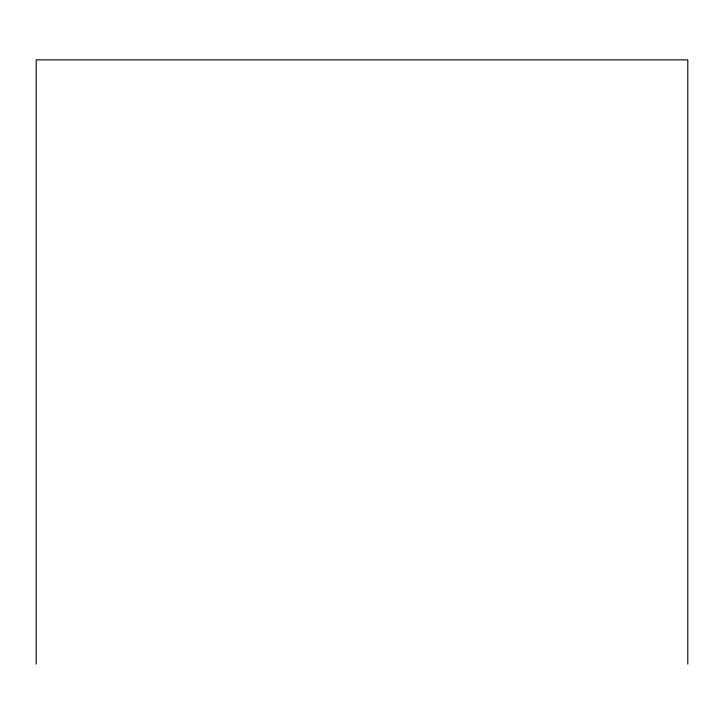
<?xml version="1.0" encoding="UTF-8"?>
<svg xmlns="http://www.w3.org/2000/svg" width="724" height="724" viewBox="0 0 724 724"><rect width="100%" height="100%" fill="white"/><g stroke="black" fill="none" stroke-linecap="round" stroke-linejoin="round"><path stroke-width="1.09" d="M687.8 664.125L687.8 59.875L36.2 59.875L36.2 664.125"/></g></svg>
